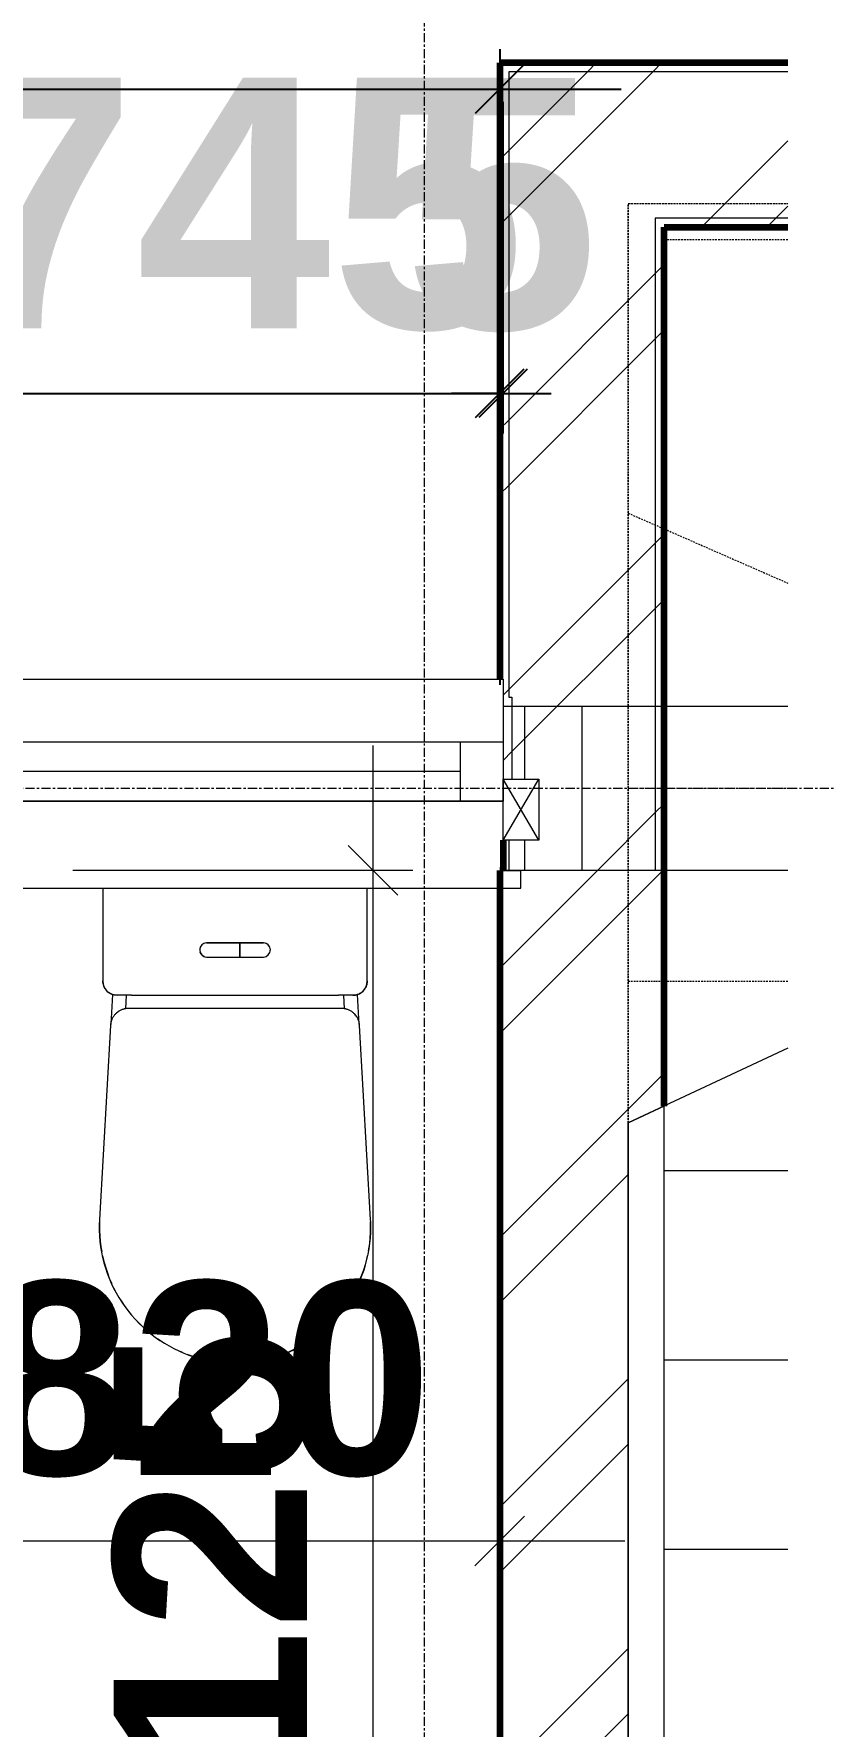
# Model space of a CAD drawing. Header units: inches. Extents: x 22 to 382261, y 22 to 371281.
# Drawn here: x 253530 to 254636, y 58322 to 60690 of the extents above; entities that cross this region are included whole.
import ezdxf

# ---------------------------------------------------------------- set-up
doc = ezdxf.new("R2010")
doc.units = ezdxf.units.IN
doc.header["$MEASUREMENT"] = 0
doc.linetypes.add('Grid Line 1_2_', pattern=[22.225, 12.7, -3.175, 3.175, -3.175])
doc.linetypes.add('Overhead', pattern=[3.96875, 2.38125, -1.5875])
for name, color, linetype, lineweight in [('A-ANNO-DIMS', 211, 'Continuous', 9), ('A-FLOR', 192, 'Continuous', 9), ('A-FLOR-HRAL', 11, 'Continuous', 9), ('A-GLAZ', 151, 'Continuous', 9), ('A-GLAZ-SILL', 1, 'Continuous', 9), ('A-WALL', 113, 'Continuous', 9), ('A-WALL-PATT', 111, 'Continuous', 9), ('I-WALL', 2, 'Continuous', 9), ('P-SANR-FIXT', 6, 'Continuous', 9), ('S-GRID', 1, 'Continuous', 9), ('S-STRS', 31, 'Continuous', 9), ('S-STRS-MBND', 31, 'Overhead', 9)]:
    doc.layers.add(name, color=color, linetype=linetype, lineweight=lineweight)
doc.styles.add('Arial_B', font='arialbd.ttf', dxfattribs={"height": 350.793651})
doc.styles.add('Arial_B_2', font='arialbd.ttf', dxfattribs={"height": 270.833333})
doc.dimstyles.new('2', dxfattribs={"dimscale": 304.8, "dimtxt": 346.888196, "dimasz": 0.221354, "dimexe": 1.338583, "dimexo": 0.0625, "dimgap": 0.278871, "dimtad": 1, "dimdec": 0, "dimzin": 0, "dimdsep": 46, "dimtxsty": 'Arial_B', "dimblk1": 'OBLIQUE', "dimblk2": 'OBLIQUE', "dimsah": 1, "dimcen": 0.09, "dimdle": 0.557743, "dimazin": 0, "dimtfac": 1, "dimtdec": 4, "dimtix": 1, "dimtmove": 0, "dimatfit": 3, "dimfxl": 0.557743, "dimfxlon": 1, "dimtvp": 1, "dimtolj": 1, "dimtzin": 0, "dimarcsym": 2})
doc.dimstyles.new('2_2', dxfattribs={"dimscale": 304.8, "dimtxt": 267.818092, "dimasz": 0.227865, "dimexe": 1.377953, "dimexo": 0.0625, "dimgap": 0.287073, "dimtad": 1, "dimdec": 0, "dimzin": 0, "dimdsep": 46, "dimtxsty": 'Arial_B_2', "dimblk1": 'OBLIQUE', "dimblk2": 'OBLIQUE', "dimsah": 1, "dimcen": 0.09, "dimdle": 0.574147, "dimazin": 0, "dimtfac": 1, "dimtdec": 4, "dimtix": 1, "dimtmove": 0, "dimatfit": 3, "dimfxl": 0.574147, "dimfxlon": 1, "dimtvp": 1, "dimtolj": 1, "dimtzin": 0, "dimlwd": 18, "dimlwe": 18, "dimarcsym": 2})
pattern_1 = [(45, (242310.7, 47511.47), (-188.5854, 188.5854), []), (45, (242310.7, 47797.22), (-188.5854, 188.5854), [])]

# ---------------------------------------------------------------- blocks, each defined once
blk = doc.blocks.new('Top Rail Type - Top Rail_Internal_-V5-01- TOILET BLOWUP')
at = {"layer": 'A-FLOR-HRAL', "linetype": 'Overhead'}
for p, q in [((12051.6, 12941.2), (12274.9, 12941.2)), ((12051.6, 12762.8), (12051.6, 12941.2)), ((12101.6, 12891.2), (12274.9, 12891.2)), ((12101.6, 12762.8), (12101.6, 12891.2)), ((12051.6, 11655.2), (12051.6, 12762.8)), ((12101.6, 11678.5), (12101.6, 12762.8))]:
    blk.add_line(p, q, dxfattribs=at)
at = {"layer": 'A-FLOR-HRAL'}
for p, q in [((12101.6, 11678.5), (12051.6, 11655.2)), ((12101.6, 10606.8), (12101.6, 11678.5)), ((12051.6, 10606.8), (12051.6, 11655.2))]:
    blk.add_line(p, q, dxfattribs=at)
blk = doc.blocks.new('Windows_Sgl_Plain - 750 by 600-V7-01- TOILET BLOWUP')
at = {"layer": 'A-GLAZ'}
for p, q in [((-400, 131.5), (-400, 106.5)), ((-370.4, 131.5), (-400, 131.5)), ((400, 131.5), (-370.4, 131.5)), ((400, 106.5), (400, 131.5)), ((-375, 106.5), (-400, 106.5)), ((-400, 106.5), (-375, 106.5)), ((-375, 106.5), (-375, 64)), ((400, 106.5), (375, 106.5)), ((375, 64), (375, 106.5)), ((375, 106.5), (400, 106.5)), ((-425, 64), (-375, -21)), ((-375, 64), (-425, -21)), ((-425, -21), (-425, 64)), ((-425, 64), (-375, 64)), ((-375, 64), (-375, -21)), ((425, 64), (375, -21)), ((375, 64), (425, -21)), ((425, 64), (375, 64)), ((375, 64), (375, -21)), ((425, -21), (425, 64)), ((-375, 9.5), (375, 9.5)), ((-375, -161), (-375, 9.5)), ((375, 9.5), (-375, 9.5)), ((-315, -73.5), (-315, 9.5)), ((315, 9.5), (315, -73.5)), ((375, 9.5), (375, -161)), ((-375, -21), (-425, -21)), ((375, -21), (425, -21)), ((-375, -73.5), (-375, -25.5)), ((-315, -32), (315, -32)), ((375, -25.5), (375, -73.5)), ((375, -73.5), (-375, -73.5)), ((375, -161), (-375, -161))]:
    blk.add_line(p, q, dxfattribs=at)
at = {"layer": 'A-GLAZ-SILL'}
for p, q in [((-375, -161), (-375, -124.7)), ((375, -124.7), (375, -161)), ((375, -161), (-375, -161))]:
    blk.add_line(p, q, dxfattribs=at)
blk = doc.blocks.new('Water_Closet_Toilet_19179_0001 - 540 x 360mm-V9-01- TOILET BLOWUP')
at = {"layer": 'P-SANR-FIXT'}
for p, q in [((-185, 129.8), (-185, 0.1)), ((185, 0.1), (185, 129.8)), ((-39.7, 53.6), (39.7, 53.6)), ((6.9, 53.6), (-39.7, 53.6)), ((6.9, 33.6), (6.9, 53.6)), ((39.7, 53.6), (6.9, 53.6)), ((6.9, 53.6), (6.9, 33.6)), ((6.9, 33.6), (6.9, 53.6)), ((-39.7, 33.6), (39.7, 33.6)), ((-39.7, 33.6), (6.9, 33.6)), ((6.9, 33.6), (39.7, 33.6)), ((-185, 0.1), (-185, -0.7)), ((-171.5, -18.7), (-173.9, -60.8)), ((-152.9, -39), (-151.8, -19.9)), ((-145, -19.9), (145, -19.9)), ((151.8, -19.9), (152.9, -39)), ((173.9, -60.8), (171.5, -18.7)), ((149.3, -38.4), (-149.3, -38.4)), ((-174.3, -62), (-189.7, -333.9)), ((189.7, -333.9), (174.3, -62))]:
    blk.add_line(p, q, dxfattribs=at)
at = {"layer": 'P-SANR-FIXT', "flags": 128}
for points in [[(185, -0.9), (185, -0.1), (185, 0.1)], [(-145, -19.9), (-151.9, -19.9), (-158.7, -19.9), (-165, -19.9)], [(165, -19.9), (158.7, -19.9), (151.9, -19.9), (145, -19.9)], [(166.6, -19.9), (167.4, -19.8), (168.2, -19.7)], [(171.3, -18.9), (172.1, -18.6), (172.8, -18.3)], [(-149.3, -38.4), (-150.3, -38.4), (-151.3, -38.5), (-152.3, -38.6), (-153.3, -38.7), (-154.3, -38.9), (-155.2, -39.1), (-156.2, -39.4), (-157.2, -39.7), (-158.1, -40), (-159, -40.4), (-159.9, -40.8), (-160.8, -41.2), (-161.7, -41.7), (-162.6, -42.2), (-163.4, -42.8), (-164.2, -43.4), (-165, -44), (-165.8, -44.6), (-166.5, -45.3), (-167.2, -46), (-167.9, -46.7), (-168.6, -47.5), (-169.2, -48.3), (-169.8, -49.1), (-170.3, -49.9), (-170.9, -50.8), (-171.3, -51.6), (-171.8, -52.5), (-172.2, -53.4), (-172.6, -54.4), (-172.9, -55.3), (-173.2, -56.3), (-173.5, -57.2), (-173.7, -58.2), (-173.9, -59.2), (-174.1, -60.2), (-174.2, -61.2), (-174.3, -62)], [(-167.2, -46), (-167.9, -46.7), (-168.6, -47.5), (-169.2, -48.3), (-169.8, -49.1)], [(-162.6, -42.2), (-163.4, -42.8), (-164.2, -43.4), (-165, -44)], [(-149.3, -38.4), (-150.3, -38.4), (-151.3, -38.5), (-152.3, -38.6), (-153.3, -38.7), (-154.3, -38.9), (-155.2, -39.1), (-156.2, -39.4), (-157.2, -39.7), (-158.1, -40), (-159, -40.4), (-159.9, -40.8), (-160.8, -41.2), (-161.7, -41.7)], [(162.4, -42.2), (161.6, -41.7), (160.7, -41.2), (159.8, -40.7), (158.9, -40.3), (158, -40), (157, -39.6), (156.1, -39.4), (155.1, -39.1), (154.1, -38.9), (153.1, -38.7), (152.1, -38.6), (151.1, -38.5), (150.1, -38.4), (149.3, -38.4)], [(161.6, -41.7), (160.7, -41.2), (159.8, -40.7), (158.9, -40.3), (158, -40), (157, -39.6), (156.1, -39.4), (155.1, -39.1), (154.1, -38.9), (153.1, -38.7), (152.1, -38.6), (151.1, -38.5), (150.1, -38.4), (149.3, -38.4)], [(174.3, -62), (174.2, -61), (174.1, -60), (173.9, -59), (173.7, -58), (173.5, -57.1), (173.2, -56.1), (172.9, -55.2), (172.5, -54.2), (172.2, -53.3), (171.7, -52.4), (171.3, -51.5), (170.8, -50.6), (170.3, -49.8), (169.7, -49), (169.1, -48.2), (168.5, -47.4), (167.8, -46.6), (167.1, -45.9), (166.4, -45.2), (165.7, -44.5), (164.9, -43.9), (164.1, -43.3), (163.3, -42.7), (162.5, -42.2)], [(165.7, -44.5), (164.9, -43.9), (164.1, -43.3), (163.3, -42.7), (162.5, -42.2)], [(169.7, -49), (169.1, -48.2), (168.5, -47.4), (167.8, -46.6)], [(-170.9, -50.8), (-171.3, -51.6), (-171.8, -52.5), (-172.2, -53.4), (-172.6, -54.4), (-172.9, -55.3), (-173.2, -56.3), (-173.5, -57.2), (-173.7, -58.2), (-173.9, -59.2), (-174.1, -60.2), (-174.2, -61.2), (-174.3, -62)], [(174.3, -62), (174.2, -61), (174.1, -60), (173.9, -59), (173.7, -58), (173.5, -57.1), (173.2, -56.1), (172.9, -55.2), (172.5, -54.2), (172.2, -53.3), (171.7, -52.4), (171.3, -51.5)], [(-189.7, -333.9), (-190, -341.5), (-189.9, -349.1), (-189.6, -356.7), (-189, -364.3), (-188.1, -371.8), (-186.8, -379.3), (-185.3, -386.7), (-183.5, -394.1), (-181.3, -401.4), (-178.9, -408.6), (-176.2, -415.7), (-173.2, -422.7), (-170, -429.6), (-166.4, -436.3), (-162.6, -442.9), (-158.6, -449.3), (-154.3, -455.6), (-149.7, -461.7), (-144.9, -467.5), (-139.9, -473.2), (-134.6, -478.7), (-129.2, -484), (-123.5, -489.1), (-117.6, -493.9), (-111.6, -498.5), (-105.3, -502.8), (-98.9, -506.9), (-92.3, -510.7), (-85.6, -514.3), (-78.8, -517.6), (-71.8, -520.6), (-64.7, -523.3), (-57.5, -525.8), (-50.2, -527.9), (-42.9, -529.8), (-35.4, -531.3), (-27.9, -532.6), (-20.4, -533.6), (-12.8, -534.2), (-5.2, -534.6), (2.4, -534.7), (10, -534.4), (17.5, -533.9), (25.1, -533), (32.6, -531.9), (40.1, -530.4), (47.5, -528.6), (54.8, -526.6), (62, -524.3), (69.1, -521.6), (76.2, -518.7), (83.1, -515.5), (89.8, -512.1), (96.5, -508.4), (102.9, -504.4), (109.2, -500.1), (115.4, -495.6), (121.3, -490.9), (127.1, -485.9), (132.6, -480.7), (137.9, -475.3), (143.1, -469.7), (147.9, -463.9), (152.6, -457.9), (157, -451.7), (161.1, -445.3), (165, -438.8), (168.7, -432.1), (172, -425.3), (175.1, -418.4), (177.9, -411.3), (180.5, -404.1), (182.7, -396.9), (184.6, -389.5), (186.3, -382.1), (187.6, -374.6), (188.7, -367.1), (189.4, -359.5), (189.9, -351.9), (190, -344.3), (189.8, -336.8), (189.7, -333.9)], [(-189.7, -333.9), (-190, -341.5), (-189.9, -349.1), (-189.6, -356.7), (-189, -364.3), (-188.1, -371.8), (-186.8, -379.3), (-185.3, -386.7), (-183.5, -394.1), (-181.3, -401.4), (-178.9, -408.6), (-176.2, -415.7), (-173.2, -422.7), (-170, -429.6), (-166.4, -436.3), (-162.6, -442.9), (-158.6, -449.3), (-154.3, -455.6), (-149.7, -461.7), (-144.9, -467.5), (-139.9, -473.2), (-134.6, -478.7), (-129.2, -484), (-123.5, -489.1), (-117.6, -493.9), (-111.6, -498.5), (-105.3, -502.8), (-98.9, -506.9), (-92.3, -510.7), (-85.6, -514.3), (-78.8, -517.6), (-71.8, -520.6), (-64.7, -523.3), (-57.5, -525.8), (-50.2, -527.9), (-42.9, -529.8), (-35.4, -531.3), (-27.9, -532.6), (-20.4, -533.6), (-12.8, -534.2), (-5.2, -534.6), (2.4, -534.7), (10, -534.4), (17.5, -533.9), (25.1, -533), (32.6, -531.9), (40.1, -530.4), (47.5, -528.6), (54.8, -526.6), (62, -524.3), (69.1, -521.6), (76.2, -518.7), (83.1, -515.5), (89.8, -512.1), (96.5, -508.4), (102.9, -504.4), (109.2, -500.1), (115.4, -495.6), (121.3, -490.9), (127.1, -485.9), (132.6, -480.7), (137.9, -475.3), (143.1, -469.7), (147.9, -463.9), (152.6, -457.9), (157, -451.7), (161.1, -445.3), (165, -438.8), (168.7, -432.1), (172, -425.3), (175.1, -418.4), (177.9, -411.3), (180.5, -404.1), (182.7, -396.9), (184.6, -389.5), (186.3, -382.1), (187.6, -374.6), (188.7, -367.1), (189.4, -359.5), (189.9, -351.9), (190, -344.3), (189.8, -336.8), (189.7, -333.9)], [(-189.5, -336.8), (-189.7, -341.5), (-189.6, -349.1), (-189.3, -356.7), (-188.7, -364.2), (-187.7, -371.8), (-186.6, -378.5)], [(186.8, -377.5), (187.3, -374.6), (188.4, -367.1), (189.1, -359.5), (189.6, -351.9), (189.7, -344.3), (189.5, -336.8)], [(-185.4, -384.5), (-185, -386.7), (-183.2, -394), (-181, -401.3), (-178.6, -408.5), (-175.9, -415.6), (-173, -422.6), (-172.4, -423.7)], [(172.5, -423.6), (174.8, -418.2), (177.6, -411.2), (180.2, -404), (182.4, -396.8), (184.3, -389.4), (185.4, -384.5)], [(-169.5, -429.8), (-166.2, -436.2), (-162.4, -442.7), (-158.3, -449.1), (-154, -455.4), (-149.5, -461.5), (-148.4, -462.7)], [(148.4, -462.8), (152.3, -457.7), (156.7, -451.5), (160.9, -445.2), (164.8, -438.6), (168.4, -432), (169.3, -430.1)], [(-139.7, -473), (-134.4, -478.5), (-129, -483.8), (-123.3, -488.8), (-117.4, -493.6), (-115.2, -495.3)], [(115.2, -495.4), (121.1, -490.7), (126.9, -485.7), (132.4, -480.5), (137.7, -475.1)], [(-107.7, -500.8), (-105.1, -502.6), (-98.7, -506.6), (-92.2, -510.5), (-85.5, -514), (-78.6, -517.3), (-74.6, -519)], [(74.4, -519.1), (76, -518.5), (82.9, -515.3), (89.7, -511.8), (96.3, -508.1), (102.8, -504.1), (107.9, -500.7)], [(-66.9, -522.1), (-64.6, -523), (-57.4, -525.5), (-50.1, -527.6), (-42.8, -529.5), (-35.4, -531), (-28.4, -532.2)], [(-19.9, -533.3), (-12.8, -533.9), (-5.2, -534.3), (2.4, -534.3), (10, -534.1), (17.5, -533.6), (20.8, -533.2)], [(28.7, -532.1), (32.6, -531.5), (40, -530.1), (47.4, -528.3), (54.7, -526.3), (61.9, -524), (65.9, -522.5)]]:
    blk.add_lwpolyline(points, dxfattribs=at)
at = {"layer": 'P-SANR-FIXT'}
for centre, radius, start, end in [((-39.4, 43.6), 10, 91.7704, 268.2296), ((-39.4, 43.6), 10, 91.7704, 268.2296), ((-39.4, 43.6), 10, 106.4754, 135.8852), ((39.4, 43.6), 10, 271.7704, 88.2296), ((39.4, 43.6), 10, 271.7704, 88.2296), ((39.4, 43.6), 10, 29.4099, 88.2296), ((-39.4, 43.6), 10, 165.2951, 191.179), ((-39.4, 43.6), 10, 194.7049, 253.5246), ((39.4, 43.6), 10, 286.4754, 315.8852), ((39.4, 43.6), 10, 348.821, 14.7049), ((-165, 0.1), 20, 181.0261, 225), ((-165, 0.1), 20, 225, 270), ((165, 0.1), 20, 270, 290), ((165, 0.1), 20, 290.9573, 315), ((165, 0.1), 20, 315, 358.9739), ((-149.3, -63.4), 25, 121.3485, 133.3751), ((-149.3, -63.4), 25, 90, 104.4584), ((149.3, -63.4), 25, 75.5416, 90), ((149.3, -63.4), 25, 32.1666, 46.6249), ((-149.3, -63.4), 25, 162.2918, 176.7501), ((149.3, -63.4), 25, 3.2499, 17.7082), ((0, -344.7), 190, 268.3608, 270)]:
    blk.add_arc(centre, radius, start, end, dxfattribs=at)
blk.add_open_spline([(-165, -19.9), (-167.9, -19.9), (-172.1, -18.9), (-176.8, -16.2), (-179.7, -13.6), (-182.1, -10.5), (-184.3, -6), (-185, -2.3), (-185, 0.1)], degree=3, knots=[0, 0, 0, 0, 0.25, 0.375, 0.5, 0.625, 0.75, 1, 1, 1, 1], dxfattribs=at)
blk.add_open_spline([(185, 0.1), (185, -1.3), (184.7, -4.1), (183.4, -8.1), (181.2, -11.9), (178.2, -15.2), (174.4, -17.8), (169.9, -19.5), (166.7, -19.9), (165, -19.9)], degree=3, dxfattribs=at)
blk = doc.blocks.new('_Oblique')
at = {"color": 0, "linetype": 'ByBlock', "lineweight": -2}
blk.add_line((-0.5, -0.5), (0.5, 0.5), dxfattribs=at)
blk = doc.blocks.new('*D5316')
at = {"layer": 'A-ANNO-DIMS', "color": 0, "lineweight": 18, "transparency": 16777216}
for p, q in [((253361.9, 58637.5), (253361.9, 58161.5)), ((254182.3, 58637.5), (254182.3, 58161.5)), ((253186.9, 58581.5), (254357.3, 58581.5))]:
    blk.add_line(p, q, dxfattribs=at)
at = {"layer": 'Defpoints', "color": 0, "transparency": 16777216}
for p in [(253361.9, 58656.5), (254182.3, 58656.5), (254182.3, 58581.5)]:
    blk.add_point(p, dxfattribs=at)
at = {"layer": 'A-ANNO-DIMS', "color": 0, "lineweight": 18, "transparency": 16777216, "xscale": 69.45312499999999, "yscale": 69.45312499999999, "zscale": 69.45312499999999, "rotation": 180}
blk.add_blockref('_Oblique', (253361.9, 58581.5), dxfattribs=at)
at = {"layer": 'A-ANNO-DIMS', "color": 0, "lineweight": 18, "transparency": 16777216, "xscale": 69.45312499999999, "yscale": 69.45312499999999, "zscale": 69.45312499999999}
blk.add_blockref('_Oblique', (254182.3, 58581.5), dxfattribs=at)
at = {"layer": 'A-ANNO-DIMS', "color": 0, "lineweight": 18, "transparency": 16777216, "insert": (253772.1, 58807.4), "char_height": 270.83, "width": 314.823, "attachment_point": 5, "style": 'Arial_B_2'}
blk.add_mtext('\\A1;820', dxfattribs=at)
blk = doc.blocks.new('*D5317')
at = {"layer": 'A-ANNO-DIMS', "color": 0, "lineweight": 18, "transparency": 16777216}
for p, q in [((254004.9, 59694.7), (254004.9, 57219.7)), ((254060.9, 59519.7), (253584.9, 59519.7)), ((254060.9, 57394.7), (253584.9, 57394.7))]:
    blk.add_line(p, q, dxfattribs=at)
at = {"layer": 'Defpoints', "color": 0, "transparency": 16777216}
for p in [(254079.9, 59519.7), (254004.9, 57394.7), (254079.9, 57394.7)]:
    blk.add_point(p, dxfattribs=at)
at = {"layer": 'A-ANNO-DIMS', "color": 0, "lineweight": 18, "transparency": 16777216, "xscale": 69.45312499999999, "yscale": 69.45312499999999, "zscale": 69.45312499999999}
for p, rotation in [((254004.9, 59519.7), 90), ((254004.9, 57394.7), 270)]:
    blk.add_blockref('_Oblique', p, dxfattribs=dict(at, rotation=rotation))
at = {"layer": 'A-ANNO-DIMS', "color": 0, "lineweight": 18, "transparency": 16777216, "insert": (253779.2, 58457.2), "char_height": 270.83, "width": 419.764, "attachment_point": 5, "rotation": 90, "style": 'Arial_B_2'}
blk.add_mtext('\\A1;2125', dxfattribs=at)
blk = doc.blocks.new('*D5382')
at = {"layer": 'A-ANNO-DIMS', "color": 0, "lineweight": -2, "transparency": 16777216}
for p, q in [((253436.9, 60131.2), (253436.9, 60595.2)), ((254182.3, 60243.1), (254182.3, 59779.2)), ((253436.9, 60187.2), (253369.4, 60187.2)), ((253436.9, 60187.2), (254182.3, 60187.2)), ((254182.3, 60187.2), (254249.8, 60187.2))]:
    blk.add_line(p, q, dxfattribs=at)
at = {"layer": 'Defpoints', "color": 0, "transparency": 16777216}
for p in [(254182.3, 60262.2), (254182.3, 60187.2), (253436.9, 60112.2)]:
    blk.add_point(p, dxfattribs=at)
at = {"layer": 'A-ANNO-DIMS', "color": 0, "lineweight": -2, "transparency": 16777216, "xscale": 67.46874999999999, "yscale": 67.46874999999999, "zscale": 67.46874999999999}
blk.add_blockref('_Oblique', (253436.9, 60187.2), dxfattribs=at)
at = {"layer": 'A-ANNO-DIMS', "color": 0, "lineweight": -2, "transparency": 16777216, "xscale": 67.46874999999999, "yscale": 67.46874999999999, "zscale": 67.46874999999999, "rotation": 180}
blk.add_blockref('_Oblique', (254182.3, 60187.2), dxfattribs=at)
at = {"layer": 'A-ANNO-DIMS', "color": 0, "transparency": 16777216, "insert": (253809.6, 60451.3), "char_height": 350.79, "width": 419.764, "attachment_point": 5, "style": 'Arial_B'}
blk.add_mtext('\\A1;745', dxfattribs=at)
blk = doc.blocks.new('*D5383')
at = {"layer": 'A-ANNO-DIMS', "color": 0, "lineweight": -2, "transparency": 16777216}
for p, q in [((254186.9, 60131.2), (254186.9, 60595.2)), ((254182.3, 60243.1), (254182.3, 59779.2)), ((254182.3, 60187.2), (254114.8, 60187.2)), ((254182.3, 60187.2), (254186.9, 60187.2)), ((254186.9, 60187.2), (254254.4, 60187.2))]:
    blk.add_line(p, q, dxfattribs=at)
at = {"layer": 'Defpoints', "color": 0, "transparency": 16777216}
for p in [(254182.3, 60262.2), (254186.9, 60187.2), (254186.9, 60112.2)]:
    blk.add_point(p, dxfattribs=at)
at = {"layer": 'A-ANNO-DIMS', "color": 0, "lineweight": -2, "transparency": 16777216, "xscale": 67.46874999999999, "yscale": 67.46874999999999, "zscale": 67.46874999999999}
blk.add_blockref('_Oblique', (254182.3, 60187.2), dxfattribs=at)
at = {"layer": 'A-ANNO-DIMS', "color": 0, "lineweight": -2, "transparency": 16777216, "xscale": 67.46874999999999, "yscale": 67.46874999999999, "zscale": 67.46874999999999, "rotation": 180}
blk.add_blockref('_Oblique', (254186.9, 60187.2), dxfattribs=at)
at = {"layer": 'A-ANNO-DIMS', "color": 0, "transparency": 16777216, "insert": (254184.6, 60450.5), "char_height": 350.79, "width": 139.921, "attachment_point": 5, "style": 'Arial_B'}
blk.add_mtext('\\A1;5', dxfattribs=at)
blk = doc.blocks.new('*D5385')
at = {"layer": 'A-ANNO-DIMS', "color": 0, "lineweight": -2, "transparency": 16777216}
for p, q in [((238516.9, 60557.2), (238516.9, 61021.1)), ((254182.3, 60669.1), (254182.3, 60205.1)), ((238346.9, 60613.1), (254352.3, 60613.1))]:
    blk.add_line(p, q, dxfattribs=at)
at = {"layer": 'Defpoints', "color": 0, "transparency": 16777216}
for p in [(254182.3, 60688.1), (254182.3, 60613.1), (238516.9, 60538.1)]:
    blk.add_point(p, dxfattribs=at)
at = {"layer": 'A-ANNO-DIMS', "color": 0, "lineweight": -2, "transparency": 16777216, "xscale": 67.46874999999999, "yscale": 67.46874999999999, "zscale": 67.46874999999999, "rotation": 180}
blk.add_blockref('_Oblique', (238516.9, 60613.1), dxfattribs=at)
at = {"layer": 'A-ANNO-DIMS', "color": 0, "lineweight": -2, "transparency": 16777216, "xscale": 67.46874999999999, "yscale": 67.46874999999999, "zscale": 67.46874999999999}
blk.add_blockref('_Oblique', (254182.3, 60613.1), dxfattribs=at)
at = {"layer": 'A-ANNO-DIMS', "color": 0, "transparency": 16777216, "insert": (246349.6, 60877.2), "char_height": 350.79, "width": 699.606, "attachment_point": 5, "style": 'Arial_B'}
blk.add_mtext('\\A1;15665', dxfattribs=at)

msp = doc.modelspace()

# ---------------------------------------------------------------- hatches: boundary and pattern name
at = {"layer": 'A-WALL-PATT', "lineweight": 18}
h = msp.add_hatch(dxfattribs=at)
h.set_pattern_fill('FP_1', color=256, style=0, pattern_type=2)
h.set_pattern_definition(pattern_1)
h.paths.add_polyline_path([(254585.6, 60637.2), (254585.6, 60649.7), (254182.3, 60649.7), (254182.3, 60637.2), (254194.8, 60637.2)])
h = msp.add_hatch(dxfattribs=at)
h.set_pattern_fill('FP_1', color=256, style=0, pattern_type=2)
h.set_pattern_definition(pattern_1)
h.paths.add_polyline_path([(254186.9, 59519.7), (254194.8, 59519.7), (254194.8, 59562.2), (254186.9, 59562.2)])
h.paths.add_polyline_path([(254194.8, 59647.2), (254199.4, 59647.2), (254199.4, 59762.2), (254194.8, 59762.2), (254194.8, 60637.2), (254182.3, 60637.2), (254182.3, 59787.2), (254186.9, 59787.2), (254186.9, 59647.2)])
h = msp.add_hatch(dxfattribs=at)
h.set_pattern_fill('FP_1', color=256, style=0, pattern_type=2)
h.set_pattern_definition(pattern_1)
h.paths.add_polyline_path([(254585.6, 60432.2), (254585.6, 60637.2), (254194.8, 60637.2), (254194.8, 60432.2), (254399.8, 60432.2)])
h = msp.add_hatch(dxfattribs=at)
h.set_pattern_fill('FP_1', color=256, style=0, pattern_type=2)
h.set_pattern_definition(pattern_1)
h.paths.add_polyline_path([(254194.8, 59519.7), (254399.8, 59519.7), (254399.8, 60432.2), (254194.8, 60432.2), (254194.8, 59762.2), (254199.4, 59762.2), (254199.4, 59647.2), (254236.9, 59647.2), (254236.9, 59562.2), (254194.8, 59562.2)])
h = msp.add_hatch(dxfattribs=at)
h.set_pattern_fill('FP_1', color=256, style=0, pattern_type=2)
h.set_pattern_definition(pattern_1)
h.paths.add_polyline_path([(254585.6, 60419.7), (254585.6, 60432.2), (254399.8, 60432.2), (254399.8, 60419.7), (254412.3, 60419.7)])
h = msp.add_hatch(dxfattribs=at)
h.set_pattern_fill('FP_1', color=256, style=0, pattern_type=2)
h.set_pattern_definition(pattern_1)
h.paths.add_polyline_path([(254399.8, 59519.7), (254412.3, 59519.7), (254412.3, 60419.7), (254399.8, 60419.7), (254399.8, 59647.2)])
h = msp.add_hatch(dxfattribs=at)
h.set_pattern_fill('FP_1', color=256, style=0, pattern_type=2)
h.set_pattern_definition(pattern_1)
h.paths.add_polyline_path([(254399.8, 57244.7), (254412.3, 57244.7), (254412.3, 58118.8), (254399.8, 58118.8), (254399.8, 57394.7)])
h.paths.add_polyline_path([(254399.8, 59184.2), (254412.3, 59190), (254412.3, 59519.7), (254182.3, 59519.7), (254182.3, 59507.2), (254399.8, 59507.2), (254399.8, 59190)])
h = msp.add_hatch(dxfattribs=at)
h.set_pattern_fill('FP_1', color=256, style=0, pattern_type=2)
h.set_pattern_definition(pattern_1)
h.paths.add_polyline_path([(254399.8, 57394.7), (254399.8, 58118.8), (254362.3, 58118.8), (254362.3, 59166.7), (254399.8, 59184.2), (254399.8, 59507.2), (254182.3, 59507.2), (254182.3, 57394.7)])

# ---------------------------------------------------------------- linework, layer by layer
at = {"layer": 'A-FLOR'}
msp.add_line((254412.3, 59519.7), (254186.9, 59519.7), dxfattribs=at)
at = {"layer": 'A-WALL'}
for p, q in [((254585.6, 60637.2), (254194.8, 60637.2)), ((254194.8, 60637.2), (254194.8, 59762.2)), ((254585.6, 60432.2), (254399.8, 60432.2)), ((254399.8, 60432.2), (254399.8, 59519.7)), ((254194.8, 59762.2), (254199.4, 59762.2)), ((254199.4, 59762.2), (254199.4, 59647.2)), ((254194.8, 59562.2), (254194.8, 59519.7))]:
    msp.add_line(p, q, dxfattribs=at)
at = {"layer": 'I-WALL', "lineweight": 100}
for p, q in [((254585.6, 60649.7), (254182.3, 60649.7)), ((254182.3, 60649.7), (254182.3, 59787.2)), ((254412.3, 60419.7), (254585.6, 60419.7)), ((254412.3, 59190), (254412.3, 60419.7)), ((254186.9, 59562.2), (254186.9, 59519.7)), ((254186.9, 59519.7), (254182.3, 59519.7)), ((254182.3, 59519.7), (254182.3, 57394.7))]:
    msp.add_line(p, q, dxfattribs=at)
at = {"layer": 'I-WALL'}
for p, q in [((254186.9, 59749.7), (254585.6, 59749.7)), ((254217.3, 59647.2), (254217.3, 59749.7)), ((254297.3, 59749.7), (254297.3, 59519.7)), ((254217.3, 59519.7), (254217.3, 59562.2)), ((254585.6, 59519.7), (254412.3, 59519.7))]:
    msp.add_line(p, q, dxfattribs=at)
at = {"layer": 'S-GRID', "linetype": 'Grid Line 1_2_'}
for p, q in [((254076.9, 54766.7), (254076.9, 61923.2)), ((229226.9, 59634.7), (256505.1, 59634.7))]:
    msp.add_line(p, q, dxfattribs=at)
at = {"layer": 'S-STRS'}
for p, q in [((254361.9, 59099.7), (254361.9, 59166.5)), ((254361.9, 58834.7), (254361.9, 59099.7)), ((254412.3, 59099.7), (254585.6, 59099.7)), ((254361.9, 58569.7), (254361.9, 58834.7)), ((254412.3, 58834.7), (254585.6, 58834.7)), ((254361.9, 58304.7), (254361.9, 58569.7)), ((254412.3, 58569.7), (254585.6, 58569.7))]:
    msp.add_line(p, q, dxfattribs=at)
at = {"layer": 'S-STRS', "linetype": 'Overhead'}
for p, q in [((254412.3, 59099.7), (254585.6, 59099.7)), ((254412.3, 58834.7), (254585.6, 58834.7)), ((254412.3, 58569.7), (254585.6, 58569.7))]:
    msp.add_line(p, q, dxfattribs=at)
at = {"layer": 'S-STRS-MBND'}
for p, q in [((254361.9, 60453), (254585.6, 60453)), ((254361.9, 60174.9), (254361.9, 60453)), ((254361.9, 59166.5), (254361.9, 60174.9)), ((254361.9, 60019.7), (254585.6, 59921.6)), ((254361.9, 60019.7), (254585.6, 59921.6)), ((254361.9, 59634.7), (254585.6, 59634.7)), ((254361.9, 59634.7), (254585.6, 59634.7)), ((254361.9, 59364.7), (254399.8, 59364.7)), ((254361.9, 59364.7), (254399.8, 59364.7)), ((254400.6, 59364.7), (254412.3, 59364.7)), ((254400.6, 59364.7), (254412.3, 59364.7)), ((254412.3, 59364.7), (254585.6, 59364.7)), ((254412.3, 59364.7), (254585.6, 59364.7))]:
    msp.add_line(p, q, dxfattribs=at)
at = {"layer": 'S-STRS-MBND', "linetype": 'Continuous'}
msp.add_line((254585.6, 59270.8), (254361.9, 59166.5), dxfattribs=at)

# ---------------------------------------------------------------- block references
at = {"layer": 'A-FLOR-HRAL'}
msp.add_blockref('Top Rail Type - Top Rail_Internal_-V5-01- TOILET BLOWUP', (242310.7, 47511.5), dxfattribs=at)
at = {"layer": 'A-GLAZ', "rotation": 180}
msp.add_blockref('Windows_Sgl_Plain - 750 by 600-V7-01- TOILET BLOWUP', (253811.9, 59626.2), dxfattribs=at)
at = {"layer": 'P-SANR-FIXT'}
msp.add_blockref('Water_Closet_Toilet_19179_0001 - 540 x 360mm-V9-01- TOILET BLOWUP', (253811.9, 59364.9), dxfattribs=at)

# ---------------------------------------------------------------- dimensions: what is measured, and where the dimension line sits
at = {"layer": 'A-ANNO-DIMS'}
for base, p1, p2, override, picture, middle in [((254182.3, 60613.1), (238516.9, 60538.1), (254182.3, 60688.1), {"dimpost": '<>', "dimfxl": 15666.118127}, '*D5385', (246349.6, 60877.2)), ((254182.3, 60187.2), (253436.9, 60112.2), (254182.3, 60262.2), {"dimpost": '<>', "dimfxl": 760.342791}, '*D5382', (253809.6, 60451.3)), ((254186.9, 60187.2), (254182.3, 60262.2), (254186.9, 60112.2), {"dimpost": '<>', "dimfxl": 150.070517}, '*D5383', (254184.6, 60450.5))]:
    dim = msp.add_linear_dim(base=base, p1=p1, p2=p2, dimstyle='2', override=override, dxfattribs=at)
    dim.commit()
    dim.dimension.update_dxf_attribs({"geometry": picture, "text_midpoint": middle})
at = {"layer": 'A-ANNO-DIMS', "lineweight": 18}
dim = msp.add_linear_dim(base=(254004.9, 57394.7), p1=(254079.9, 59519.7), p2=(254079.9, 57394.7), angle=90, dimstyle='2_2', override={"dimpost": '<>', "dimfxl": 2125}, dxfattribs=at)
dim.commit()
dim.dimension.update_dxf_attribs({"geometry": '*D5317', "text_midpoint": (253779.2, 58457.2)})
dim = msp.add_linear_dim(base=(254182.3, 58581.5), p1=(253361.9, 58656.5), p2=(254182.3, 58656.5), dimstyle='2_2', override={"dimpost": '<>', "dimfxl": 820.4}, dxfattribs=at)
dim.commit()
dim.dimension.update_dxf_attribs({"geometry": '*D5316', "text_midpoint": (253772.1, 58807.4)})

doc.saveas('drawing.dxf')
